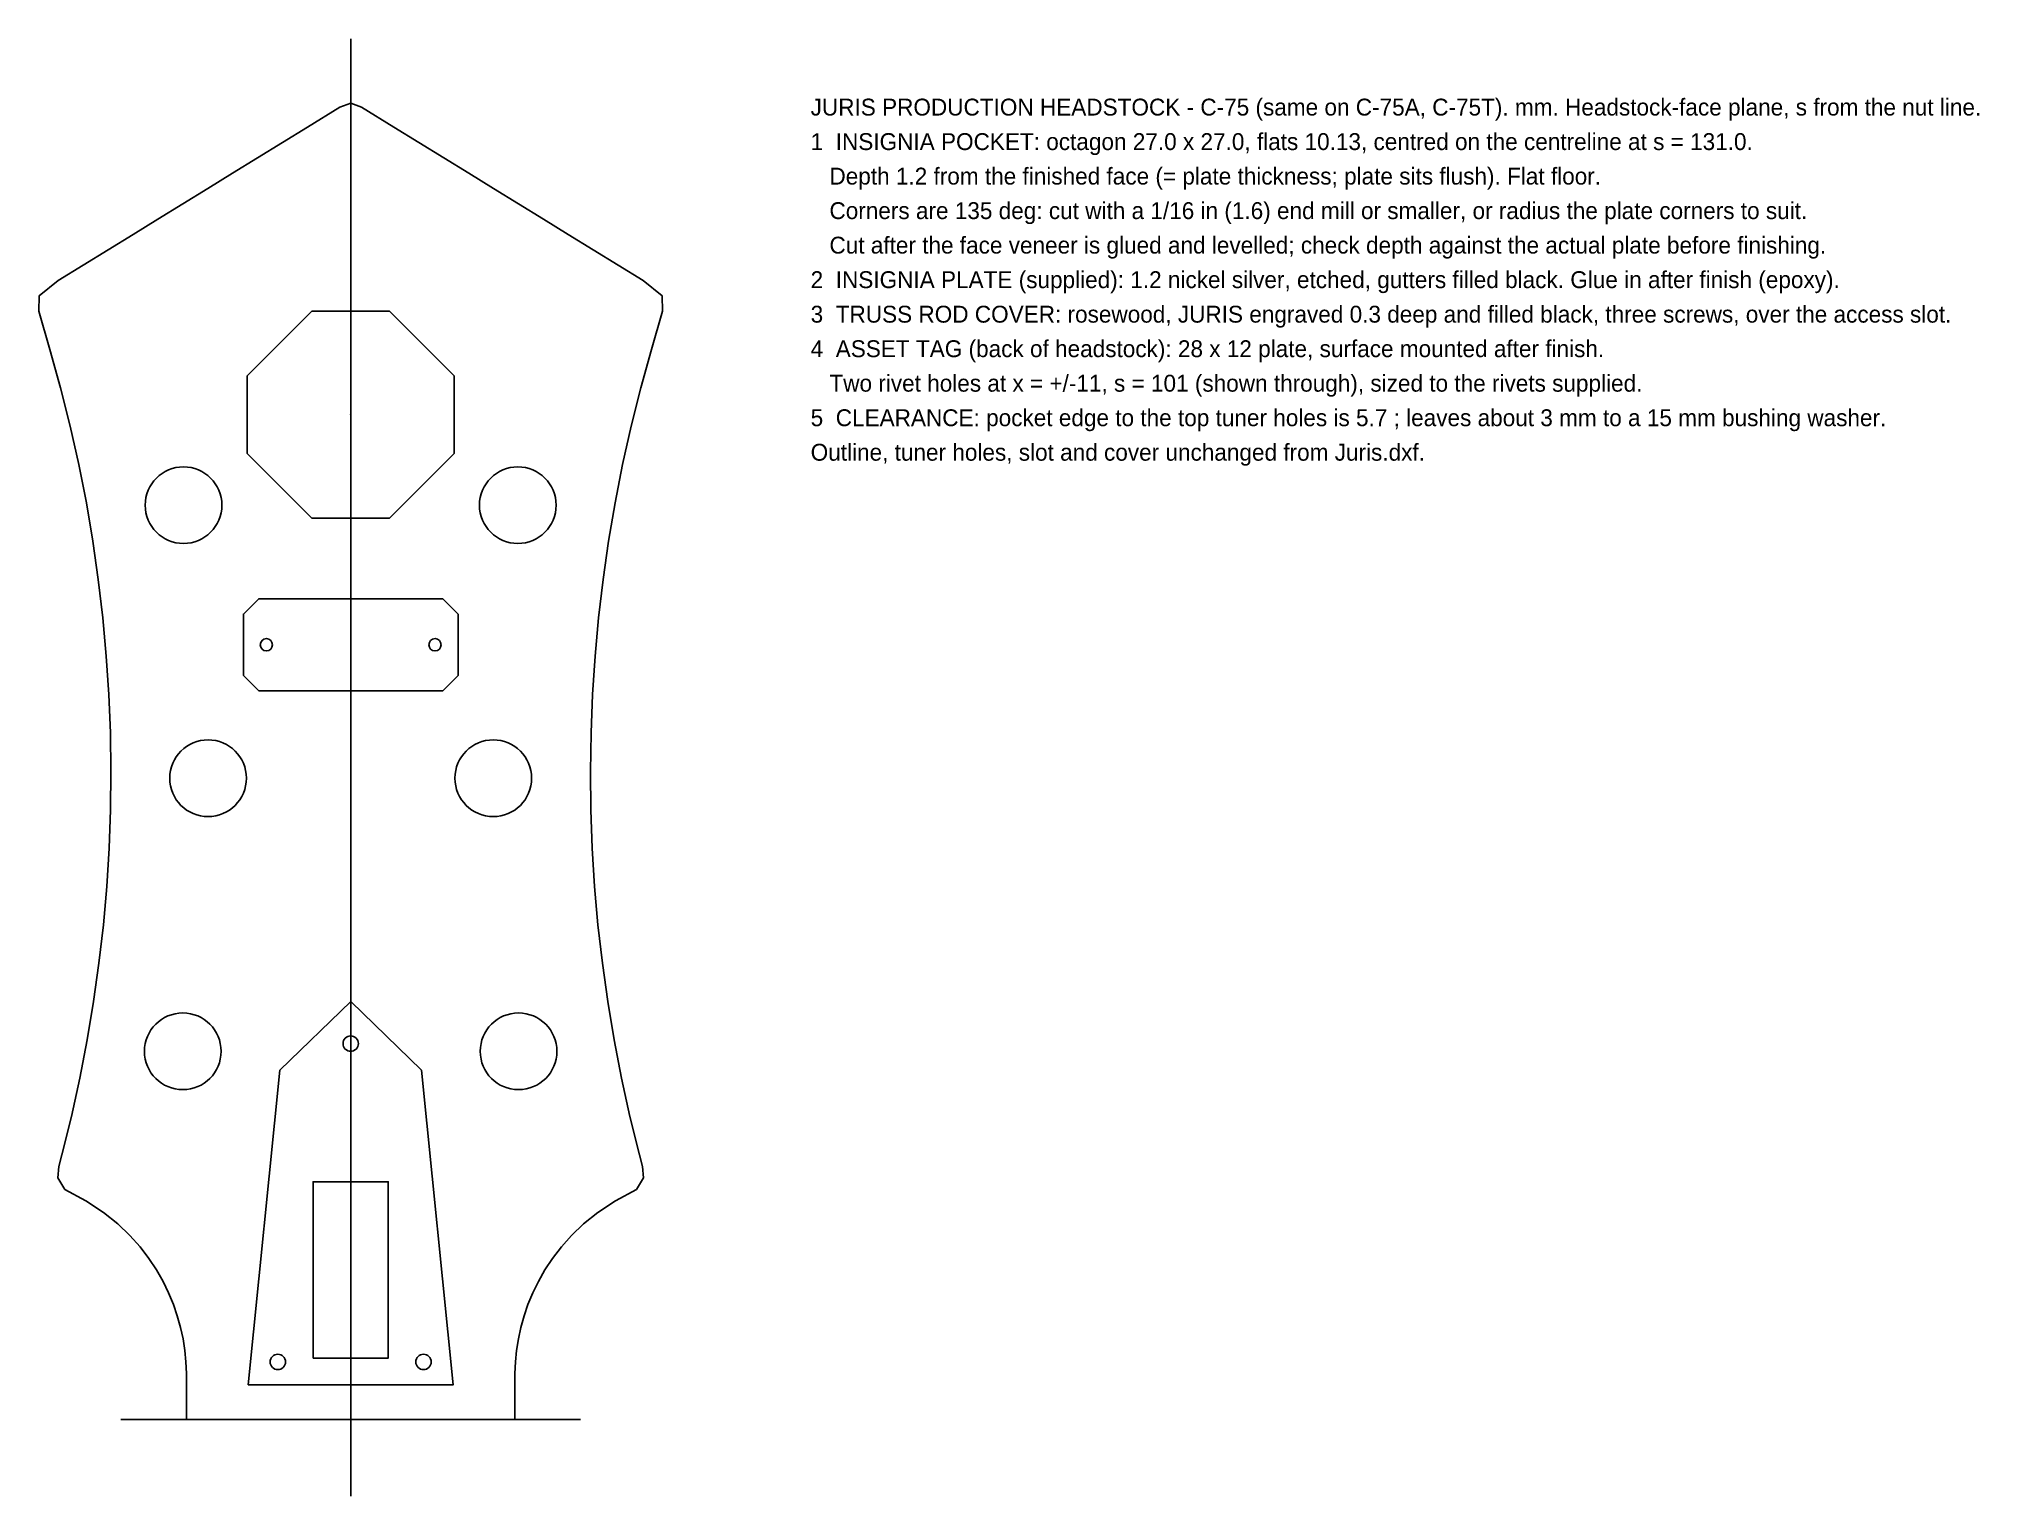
# Model space of a CAD drawing. Header units: millimetres. Extents: x -41 to 212, y -10 to 180.
import ezdxf

# ---------------------------------------------------------------- set-up
doc = ezdxf.new("R2010")
doc.units = ezdxf.units.MM
for name, color, linetype in [('ASSET_TAG_BACK', 4, 'Continuous'), ('CENTRELINE', 8, 'Continuous'), ('INSIGNIA_POCKET_1.2_DEEP', 6, 'Continuous'), ('NOTES', 2, 'Continuous'), ('NUT_LINE', 3, 'Continuous'), ('OUTLINE', 7, 'Continuous'), ('TRUSS_COVER', 3, 'Continuous'), ('TRUSS_SLOT', 2, 'Continuous'), ('TUNER_HOLES_10mm', 1, 'Continuous')]:
    doc.layers.add(name, color=color, linetype=linetype)

msp = doc.modelspace()

# ---------------------------------------------------------------- linework, layer by layer
at = {"layer": 'ASSET_TAG_BACK'}
msp.add_lwpolyline([(-12, 95), (12, 95), (14, 97), (14, 105), (12, 107), (-12, 107), (-14, 105), (-14, 97)], close=True, dxfattribs=at)
for centre in [(-11, 101), (11, 101)]:
    msp.add_circle(centre, 0.8, dxfattribs=at)
at = {"layer": 'CENTRELINE'}
msp.add_line((0, -10), (0, 180), dxfattribs=at)
at = {"layer": 'INSIGNIA_POCKET_1.2_DEEP'}
msp.add_lwpolyline([(-13.5, 136.06), (-13.5, 125.94), (-12.66, 125.1), (-5.06, 117.5), (5.06, 117.5), (12.66, 125.1), (13.5, 125.94), (13.5, 136.06), (12.66, 136.91), (5.06, 144.5), (-5.06, 144.5), (-12.66, 136.91)], close=True, dxfattribs=at)
msp.add_point((0, 131), dxfattribs=at)
at = {"layer": 'NUT_LINE'}
msp.add_line((-30, 0), (30, 0), dxfattribs=at)
at = {"layer": 'OUTLINE'}
msp.add_lwpolyline([(21.4, 0), (21.4, 4.5), (21.43, 6), (21.49, 7.5), (21.64, 9), (21.87, 10.5), (22.2, 12), (22.62, 13.5), (23.13, 15), (23.75, 16.5), (24.48, 18), (25.34, 19.5), (26.33, 21), (27.48, 22.5), (28.82, 24), (30.38, 25.5), (32.25, 27), (34.53, 28.5), (37.28, 30), (38.21, 31.5), (38.05, 33), (37.66, 34.5), (36.41, 39.5), (35.32, 44.5), (34.36, 49.5), (33.53, 54.5), (32.83, 59.5), (32.26, 64.5), (31.82, 69.5), (31.52, 74.5), (31.33, 79.5), (31.28, 84.5), (31.35, 89.5), (31.55, 94.5), (31.88, 99.5), (32.33, 104.5), (32.92, 109.5), (33.63, 114.5), (34.48, 119.5), (35.46, 124.5), (36.58, 129.5), (37.84, 134.5), (39.23, 139.5), (40.68, 144.5), (40.62, 146.5), (38.14, 148.5), (34.89, 150.5), (31.64, 152.5), (28.39, 154.5), (25.14, 156.5), (21.89, 158.5), (18.65, 160.5), (15.4, 162.5), (12.15, 164.5), (8.9, 166.5), (5.65, 168.5), (1.42, 171.1), (0, 171.6), (-1.42, 171.1), (-5.65, 168.5), (-8.9, 166.5), (-12.15, 164.5), (-15.4, 162.5), (-18.65, 160.5), (-21.89, 158.5), (-25.14, 156.5), (-28.39, 154.5), (-31.64, 152.5), (-34.89, 150.5), (-38.14, 148.5), (-40.62, 146.5), (-40.68, 144.5), (-39.23, 139.5), (-37.84, 134.5), (-36.58, 129.5), (-35.46, 124.5), (-34.48, 119.5), (-33.63, 114.5), (-32.92, 109.5), (-32.33, 104.5), (-31.88, 99.5), (-31.55, 94.5), (-31.35, 89.5), (-31.28, 84.5), (-31.33, 79.5), (-31.52, 74.5), (-31.82, 69.5), (-32.26, 64.5), (-32.83, 59.5), (-33.53, 54.5), (-34.36, 49.5), (-35.32, 44.5), (-36.41, 39.5), (-37.66, 34.5), (-38.05, 33), (-38.21, 31.5), (-37.28, 30), (-34.53, 28.5), (-32.25, 27), (-30.38, 25.5), (-28.82, 24), (-27.48, 22.5), (-26.33, 21), (-25.34, 19.5), (-24.48, 18), (-23.75, 16.5), (-23.13, 15), (-22.62, 13.5), (-22.2, 12), (-21.87, 10.5), (-21.64, 9), (-21.49, 7.5), (-21.43, 6), (-21.4, 4.5), (-21.4, 0)], close=True, dxfattribs=at)
at = {"layer": 'TRUSS_COVER'}
msp.add_lwpolyline([(-13.37, 4.5), (13.36, 4.5), (9.22, 45.53), (0, 54.5), (-9.23, 45.53)], close=True, dxfattribs=at)
for centre in [(0, 49), (-9.5, 7.5), (9.5, 7.5)]:
    msp.add_circle(centre, 1, dxfattribs=at)
at = {"layer": 'TRUSS_SLOT'}
msp.add_lwpolyline([(-4.9, 8), (4.9, 8), (4.9, 31), (-4.9, 31)], close=True, dxfattribs=at)
at = {"layer": 'TUNER_HOLES_10mm'}
for centre in [(-21.8, 119.2), (21.8, 119.2), (-18.6, 83.6), (18.6, 83.6), (-21.9, 48), (21.9, 48)]:
    msp.add_circle(centre, 5, dxfattribs=at)

# ---------------------------------------------------------------- texts
at = {"layer": 'NOTES'}
for s, p in [('JURIS PRODUCTION HEADSTOCK - C-75 (same on C-75A, C-75T). mm. Headstock-face plane, s from the nut line.', (60, 170)), ('1  INSIGNIA POCKET: octagon 27.0 x 27.0, flats 10.13, centred on the centreline at s = 131.0.', (60, 165.5)), ('   Depth 1.2 from the finished face (= plate thickness; plate sits flush). Flat floor.', (60, 161)), ('   Corners are 135 deg: cut with a 1/16 in (1.6) end mill or smaller, or radius the plate corners to suit.', (60, 156.5)), ('   Cut after the face veneer is glued and levelled; check depth against the actual plate before finishing.', (60, 152)), ('2  INSIGNIA PLATE (supplied): 1.2 nickel silver, etched, gutters filled black. Glue in after finish (epoxy).', (60, 147.5)), ('3  TRUSS ROD COVER: rosewood, JURIS engraved 0.3 deep and filled black, three screws, over the access slot.', (60, 143)), ('4  ASSET TAG (back of headstock): 28 x 12 plate, surface mounted after finish.', (60, 138.5)), ('   Two rivet holes at x = +/-11, s = 101 (shown through), sized to the rivets supplied.', (60, 134)), ('5  CLEARANCE: pocket edge to the top tuner holes is 5.7 ; leaves about 3 mm to a 15 mm bushing washer.', (60, 129.5)), ('Outline, tuner holes, slot and cover unchanged from Juris.dxf.', (60, 125))]:
    msp.add_text(s, height=2.2, dxfattribs=at).set_placement(p)

doc.saveas('drawing.dxf')
